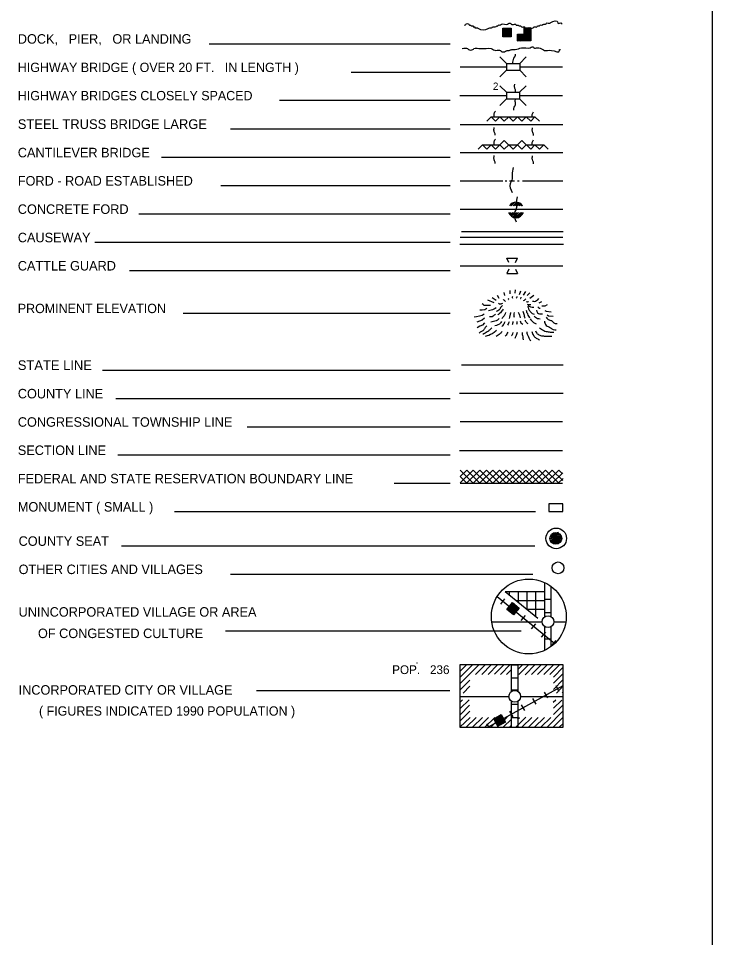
# Model space of a CAD drawing. Extents: x 844681 to 1379780, y 15803231 to 16250611.
# Drawn here: x 1345471 to 1377140, y 15973122 to 16015062 of the extents above; entities that cross this region are included whole.
import ezdxf

# ---------------------------------------------------------------- set-up
doc = ezdxf.new("R2010")
doc.units = 0
for name, color, linetype in [('L1', 7, 'Continuous'), ('L12', 7, 'Continuous'), ('L23', 7, 'Continuous')]:
    doc.layers.add(name, color=color, linetype=linetype)

msp = doc.modelspace()

# ---------------------------------------------------------------- linework, layer by layer
at = {"layer": 'L1'}
for p, q in [((1363650, 15985658), (1363664, 15985658)), ((1363657, 15985651), (1363657, 15985665)), ((1363657, 15985658), (1363657, 15985658))]:
    msp.add_line(p, q, dxfattribs=at)
at = {"layer": 'L12'}
for p, q in [((1365620, 16012852), (1367737, 16012852)), ((1368339, 16012852), (1370298, 16012852)), ((1365615, 16011543), (1367732, 16011543)), ((1368328, 16011543), (1370287, 16011543)), ((1365630, 16010222), (1370303, 16010222)), ((1365630, 16008939), (1370303, 16008939)), ((1365630, 16007656), (1367563, 16007656)), ((1367679, 16007656), (1367753, 16007656)), ((1367880, 16007656), (1368107, 16007656)), ((1368239, 16007656), (1368323, 16007656)), ((1368466, 16007656), (1370303, 16007656)), ((1365630, 16006357), (1370303, 16006357)), ((1365630, 16005074), (1370303, 16005074)), ((1365630, 16003775), (1370303, 16003775)), ((1367061, 15987533), (1369363, 15987533)), ((1369907, 15987533), (1370446, 15987533)), ((1365604, 15984122), (1367848, 15984122)), ((1368387, 15984122), (1370287, 15984122))]:
    msp.add_line(p, q, dxfattribs=at)
at = {"layer": 'L23'}
for p, q in [((1377140, 15878072), (1377140, 16057594)), ((1367563, 16014225), (1367954, 16014616)), ((1367563, 16014573), (1367605, 16014616)), ((1367563, 16014542), (1367637, 16014616)), ((1367563, 16014510), (1367674, 16014616)), ((1367563, 16014484), (1367705, 16014616)), ((1367563, 16014436), (1367748, 16014616)), ((1367563, 16014399), (1367779, 16014616)), ((1367563, 16014367), (1367811, 16014616)), ((1367563, 16014336), (1367848, 16014616)), ((1367563, 16014294), (1367890, 16014616)), ((1367563, 16014257), (1367922, 16014616)), ((1367595, 16014225), (1367954, 16014584)), ((1367631, 16014225), (1367954, 16014552)), ((1367674, 16014225), (1367954, 16014510)), ((1367705, 16014225), (1367954, 16014473)), ((1367737, 16014225), (1367954, 16014441)), ((1367774, 16014225), (1367954, 16014410)), ((1367822, 16014225), (1367954, 16014368)), ((1368841, 16014315), (1368540, 16014616)), ((1368841, 16014283), (1368540, 16014584)), ((1368841, 16014241), (1368540, 16014542)), ((1368841, 16014209), (1368540, 16014510)), ((1368841, 16014177), (1368540, 16014473)), ((1368841, 16014140), (1368540, 16014441)), ((1368841, 16014098), (1368540, 16014399)), ((1368841, 16014067), (1368540, 16014367)), ((1368841, 16014352), (1368555, 16014631)), ((1368841, 16014383), (1368587, 16014631)), ((1368830, 16014436), (1368629, 16014631)), ((1368841, 16014457), (1368661, 16014631)), ((1368841, 16014494), (1368698, 16014631)), ((1368841, 16014526), (1368730, 16014631)), ((1368841, 16014568), (1368772, 16014631)), ((1368841, 16014600), (1368804, 16014631)), ((1367848, 16014225), (1367954, 16014336)), ((1367880, 16014225), (1367954, 16014299)), ((1367911, 16014225), (1367954, 16014267)), ((1368524, 16014035), (1368239, 16014315)), ((1368482, 16014035), (1368239, 16014283)), ((1368445, 16014035), (1368239, 16014241)), ((1368413, 16014024), (1368239, 16014209)), ((1368381, 16014035), (1368239, 16014177)), ((1368344, 16014035), (1368239, 16014140)), ((1368297, 16014035), (1368239, 16014098)), ((1368270, 16014024), (1368239, 16014067)), ((1368556, 16014035), (1368255, 16014336)), ((1368587, 16014035), (1368286, 16014336)), ((1368624, 16014035), (1368328, 16014336)), ((1368661, 16014035), (1368365, 16014336)), ((1368698, 16014035), (1368397, 16014336)), ((1368730, 16014035), (1368429, 16014336)), ((1368772, 16014035), (1368471, 16014336)), ((1368804, 16014035), (1368503, 16014336)), ((1368841, 16014035), (1368540, 16014336)), ((1354178, 16013908), (1365166, 16013908)), ((1367737, 16013000), (1367436, 16013301)), ((1368339, 16013000), (1368640, 16013301)), ((1367737, 16012699), (1367436, 16012398)), ((1367737, 16013000), (1367737, 16012699)), ((1367737, 16013000), (1368339, 16013000)), ((1367737, 16012699), (1368339, 16012699)), ((1368339, 16013000), (1368339, 16012699)), ((1368339, 16012699), (1368640, 16012398)), ((1360646, 16012614), (1365166, 16012614)), ((1367732, 16011690), (1367431, 16011991)), ((1368328, 16011690), (1368629, 16011991)), ((1367732, 16011690), (1367732, 16011389)), ((1367732, 16011690), (1368328, 16011690)), ((1368328, 16011690), (1368328, 16011389)), ((1357378, 16011326), (1365166, 16011326)), ((1367732, 16011389), (1367431, 16011094)), ((1367732, 16011389), (1368328, 16011389)), ((1368328, 16011389), (1368629, 16011094)), ((1366840, 16010376), (1367040, 16010576)), ((1367030, 16010576), (1369036, 16010576)), ((1367040, 16010576), (1367241, 16010376)), ((1367241, 16010376), (1367436, 16010576)), ((1367436, 16010576), (1367637, 16010376)), ((1367637, 16010376), (1367837, 16010576)), ((1367837, 16010576), (1368038, 16010376)), ((1368038, 16010376), (1368239, 16010576)), ((1368239, 16010576), (1368439, 16010376)), ((1368439, 16010376), (1368640, 16010576)), ((1368640, 16010576), (1368841, 16010376)), ((1368841, 16010376), (1369036, 16010576)), ((1369036, 16010576), (1369237, 16010376)), ((1355155, 16010016), (1365166, 16010016)), ((1367241, 16009092), (1367637, 16009494)), ((1367637, 16009494), (1368038, 16009092)), ((1368038, 16009092), (1368439, 16009494)), ((1368439, 16009494), (1368841, 16009092)), ((1366438, 16009092), (1366639, 16009293)), ((1366639, 16009293), (1366840, 16009092)), ((1366639, 16009293), (1367436, 16009293)), ((1366840, 16009092), (1367040, 16009293)), ((1367040, 16009293), (1367241, 16009092)), ((1367436, 16009293), (1367637, 16009092)), ((1367637, 16009092), (1367837, 16009293)), ((1367837, 16009293), (1368239, 16009293)), ((1368239, 16009293), (1368439, 16009092)), ((1368439, 16009092), (1368640, 16009293)), ((1368640, 16009293), (1369437, 16009293)), ((1368841, 16009092), (1369036, 16009293)), ((1369036, 16009293), (1369237, 16009092)), ((1369237, 16009092), (1369437, 16009293)), ((1369437, 16009293), (1369638, 16009092)), ((1352003, 16008723), (1365166, 16008723)), ((1354706, 16007434), (1365166, 16007434)), ((1367890, 16006510), (1368012, 16006642)), ((1367954, 16006510), (1368107, 16006658)), ((1368038, 16006510), (1368196, 16006669)), ((1368107, 16006510), (1368255, 16006669)), ((1368170, 16006510), (1368307, 16006642)), ((1368239, 16006510), (1368355, 16006627)), ((1368323, 16006510), (1368397, 16006590)), ((1368387, 16006510), (1368439, 16006558)), ((1368445, 16006510), (1368466, 16006526)), ((1350973, 16006141), (1365166, 16006141)), ((1367853, 16006194), (1367880, 16006209)), ((1367869, 16006141), (1367948, 16006209)), ((1367906, 16006098), (1368022, 16006209)), ((1367938, 16006067), (1368086, 16006209)), ((1367969, 16006035), (1368154, 16006209)), ((1368022, 16006009), (1368223, 16006209)), ((1368064, 16005982), (1368286, 16006209)), ((1368128, 16005977), (1368371, 16006209)), ((1368196, 16005966), (1368439, 16006209)), ((1368281, 16005982), (1368503, 16006209)), ((1365688, 16005343), (1370319, 16005343)), ((1348962, 16004847), (1365166, 16004847)), ((1365615, 16004768), (1370345, 16004768)), ((1367848, 16003923), (1367748, 16004124)), ((1367748, 16004124), (1368244, 16004124)), ((1368149, 16003923), (1368244, 16004124)), ((1350540, 16003559), (1365166, 16003559)), ((1367848, 16003622), (1367748, 16003427)), ((1368149, 16003622), (1368244, 16003427)), ((1367748, 16003427), (1368244, 16003427)), ((1352990, 16001615), (1365166, 16001615)), ((1349305, 15999018), (1365166, 15999018)), ((1365688, 15999255), (1370319, 15999255)), ((1349923, 15997724), (1365166, 15997724)), ((1365588, 15997967), (1370319, 15997967)), ((1355905, 15996430), (1365166, 15996430)), ((1365620, 15996673), (1370287, 15996673)), ((1350007, 15995142), (1365166, 15995142)), ((1365588, 15995348), (1370287, 15995348)), ((1365620, 15994455), (1366222, 15993859)), ((1365630, 15993864), (1366222, 15994455)), ((1365630, 15994160), (1365921, 15994455)), ((1365921, 15994455), (1366523, 15993859)), ((1365931, 15993864), (1366523, 15994455)), ((1366222, 15994455), (1366824, 15993859)), ((1366232, 15993864), (1366824, 15994455)), ((1366523, 15994455), (1367119, 15993859)), ((1366528, 15993864), (1367119, 15994455)), ((1366824, 15994455), (1367420, 15993859)), ((1366829, 15993864), (1367420, 15994455)), ((1367119, 15994455), (1367721, 15993859)), ((1367130, 15993864), (1367721, 15994455)), ((1367420, 15994455), (1368022, 15993859)), ((1367431, 15993864), (1368022, 15994455)), ((1367721, 15994455), (1368323, 15993859)), ((1367732, 15993864), (1368323, 15994455)), ((1368022, 15994455), (1368624, 15993859)), ((1368028, 15993864), (1368624, 15994455)), ((1368323, 15994455), (1368920, 15993859)), ((1368328, 15993864), (1368920, 15994455)), ((1368624, 15994455), (1369221, 15993859)), ((1368629, 15993864), (1369221, 15994455)), ((1368920, 15994455), (1369522, 15993859)), ((1368930, 15993864), (1369522, 15994455)), ((1369221, 15994455), (1369823, 15993859)), ((1369231, 15993864), (1369823, 15994455)), ((1369522, 15994455), (1370124, 15993859)), ((1369532, 15993864), (1370124, 15994455)), ((1369823, 15994455), (1370303, 15993975)), ((1369849, 15993880), (1370303, 15994334)), ((1370124, 15994455), (1370298, 15994281)), ((1365166, 15993848), (1362621, 15993848)), ((1365620, 15994160), (1365916, 15993864)), ((1365620, 15993859), (1370287, 15993859)), ((1370103, 15993864), (1370319, 15994075)), ((1352589, 15992560), (1369062, 15992560)), ((1350171, 15990997), (1369031, 15990997)), ((1355155, 15989708), (1368936, 15989708)), ((1369479, 15987765), (1369479, 15989323)), ((1367679, 15988906), (1369479, 15988906)), ((1367880, 15988758), (1367880, 15988906)), ((1368281, 15988415), (1368281, 15988906)), ((1368682, 15988114), (1368682, 15988906)), ((1369078, 15987765), (1369078, 15988906)), ((1369780, 15987765), (1369780, 15989138)), ((1367478, 15988341), (1367663, 15988573)), ((1367980, 15988372), (1368038, 15988372)), ((1368165, 15988504), (1369479, 15988504)), ((1369479, 15988557), (1369780, 15988557)), ((1367753, 15988098), (1368313, 15988156)), ((1367779, 15988124), (1368281, 15988172)), ((1367790, 15988082), (1368286, 15988130)), ((1367806, 15988151), (1368255, 15988198)), ((1367811, 15988056), (1368270, 15988108)), ((1367832, 15988182), (1368228, 15988225)), ((1367848, 15988209), (1368196, 15988251)), ((1367848, 15988034), (1368239, 15988071)), ((1367869, 15988240), (1368170, 15988267)), ((1367869, 15988013), (1368223, 15988050)), ((1367890, 15988267), (1368149, 15988288)), ((1367896, 15987992), (1368196, 15988024)), ((1367922, 15988298), (1368112, 15988314)), ((1367922, 15987966), (1368181, 15987998)), ((1367938, 15988325), (1368086, 15988330)), ((1367954, 15987971), (1368138, 15988209)), ((1367954, 15987939), (1368154, 15987966)), ((1367964, 15988346), (1368064, 15988357)), ((1368682, 15988108), (1369479, 15988108)), ((1369479, 15987955), (1369780, 15987955)), ((1367980, 15987924), (1368128, 15987939)), ((1368006, 15987897), (1368112, 15987908)), ((1368028, 15987881), (1368086, 15987881)), ((1368413, 15987591), (1368603, 15987823)), ((1354912, 15987121), (1368402, 15987121)), ((1368878, 15987216), (1369073, 15987438)), ((1369479, 15986223), (1369479, 15987316)), ((1369780, 15986408), (1369780, 15987316)), ((1369337, 15986831), (1369532, 15987063)), ((1369479, 15986757), (1369780, 15986757)), ((1369807, 15986450), (1369997, 15986683)), ((1365615, 15985268), (1365921, 15985584)), ((1365615, 15984988), (1366206, 15985584)), ((1365630, 15984713), (1366470, 15985563)), ((1366322, 15985125), (1366771, 15985574)), ((1366607, 15985130), (1367045, 15985574)), ((1366898, 15985125), (1367346, 15985584)), ((1367188, 15985141), (1367616, 15985563)), ((1367463, 15985130), (1367906, 15985584)), ((1367964, 15985574), (1368265, 15985574)), ((1367964, 15984354), (1367964, 15985574)), ((1368265, 15984365), (1368265, 15985574)), ((1368270, 15985373), (1368482, 15985590)), ((1368307, 15985125), (1368746, 15985574)), ((1368582, 15985114), (1369031, 15985574)), ((1368878, 15985130), (1369316, 15985574)), ((1369147, 15985125), (1369596, 15985574)), ((1369437, 15985125), (1369881, 15985574)), ((1369722, 15985125), (1370161, 15985574)), ((1369881, 15985009), (1370330, 15985458)), ((1367737, 15985130), (1367964, 15985347)), ((1369881, 15984724), (1370330, 15985173)), ((1365620, 15984433), (1366063, 15984866)), ((1365757, 15984275), (1366063, 15984592)), ((1367964, 15984972), (1368265, 15984972)), ((1369886, 15984439), (1370330, 15984893)), ((1370145, 15984354), (1369997, 15984613)), ((1370013, 15984280), (1370330, 15984608)), ((1356338, 15984396), (1365155, 15984396)), ((1367964, 15984433), (1368265, 15984433)), ((1369622, 15984064), (1369469, 15984322)), ((1370287, 15984280), (1370330, 15984322)), ((1365620, 15983863), (1365731, 15983974)), ((1365620, 15983573), (1366032, 15983974)), ((1367964, 15982722), (1367964, 15983905)), ((1367964, 15983773), (1368265, 15983773)), ((1368265, 15982722), (1368265, 15983905)), ((1369094, 15983773), (1368946, 15984032)), ((1369870, 15983863), (1369986, 15983974)), ((1369881, 15983588), (1370256, 15983963)), ((1365620, 15983287), (1366053, 15983731)), ((1365630, 15983013), (1366063, 15983446)), ((1368049, 15983192), (1367896, 15983456)), ((1368571, 15983483), (1368423, 15983742)), ((1369590, 15982722), (1370314, 15983456)), ((1369881, 15983298), (1370319, 15983742)), ((1365615, 15982722), (1366074, 15983171)), ((1365894, 15982722), (1366348, 15983166)), ((1366195, 15982733), (1366639, 15983166)), ((1366470, 15982722), (1366913, 15983171)), ((1366755, 15982722), (1367204, 15983171)), ((1367040, 15982733), (1367473, 15983166)), ((1367172, 15983071), (1367188, 15983124)), ((1367188, 15983039), (1367220, 15983140)), ((1367204, 15983013), (1367246, 15983155)), ((1367220, 15982992), (1367278, 15983171)), ((1367246, 15982949), (1367315, 15983198)), ((1367262, 15982913), (1367346, 15983213)), ((1367278, 15982891), (1367373, 15983229)), ((1367288, 15982854), (1367404, 15983240)), ((1367304, 15982707), (1367774, 15983182)), ((1367315, 15982823), (1367436, 15983266)), ((1367331, 15982791), (1367463, 15983272)), ((1367346, 15982765), (1367494, 15983298)), ((1367373, 15982781), (1367515, 15983266)), ((1367521, 15982897), (1367373, 15983166)), ((1367404, 15982796), (1367531, 15983240)), ((1367436, 15982817), (1367547, 15983198)), ((1367473, 15982833), (1367563, 15983171)), ((1367494, 15982849), (1367579, 15983140)), ((1367531, 15982865), (1367595, 15983113)), ((1367563, 15982891), (1367621, 15983082)), ((1367589, 15982897), (1367637, 15983050)), ((1367605, 15982733), (1367948, 15983071)), ((1367621, 15982913), (1367653, 15983023)), ((1367647, 15982934), (1367663, 15982992)), ((1367964, 15983171), (1368265, 15983171)), ((1368165, 15982717), (1368624, 15983182)), ((1368244, 15983092), (1368328, 15983171)), ((1368455, 15982733), (1368899, 15983171)), ((1368740, 15982722), (1369179, 15983171)), ((1369015, 15982717), (1369469, 15983171)), ((1369316, 15982738), (1369754, 15983171)), ((1369870, 15982722), (1370314, 15983166)), ((1366929, 15982733), (1366845, 15982876)), ((1367880, 15982717), (1367954, 15982796)), ((1370145, 15982722), (1370319, 15982891))]:
    msp.add_line(p, q, dxfattribs=at)
for points in [[(1367563, 16014225), (1367563, 16014616), (1367954, 16014616), (1367954, 16014225)], [(1368841, 16014336), (1368540, 16014336), (1368540, 16014631), (1368841, 16014631)], [(1368540, 16014035), (1368239, 16014035), (1368239, 16014336), (1368540, 16014336)], [(1368841, 16014035), (1368540, 16014035), (1368540, 16014336), (1368841, 16014336)], [(1370314, 15992560), (1370314, 15992913), (1369664, 15992913), (1369664, 15992560)], [(1367753, 15988098), (1368006, 15988409), (1368313, 15988156), (1368064, 15987850)], [(1367346, 15982765), (1367156, 15983108), (1367494, 15983298), (1367690, 15982955)]]:
    msp.add_lwpolyline(points, close=True, dxfattribs=at)
for points in [[(1367906, 16002497), (1367911, 16002640)], [(1368128, 16002524), (1368154, 16002677)], [(1368328, 16002460), (1368387, 16002624)], [(1367172, 16002091), (1366882, 16002202)], [(1367262, 16002191), (1367082, 16002307)], [(1367404, 16002281), (1367331, 16002423)], [(1367663, 16002418), (1367631, 16002555)], [(1368513, 16002439), (1368624, 16002608)], [(1368682, 16002418), (1368804, 16002534)], [(1368804, 16002291), (1368988, 16002434)], [(1366845, 16001827), (1366755, 16001769), (1366628, 16001742), (1366523, 16001742)], [(1367014, 16001959), (1366723, 16001959), (1366671, 16002006), (1366628, 16002043)], [(1369231, 16002091), (1369321, 16002122), (1369353, 16002149)], [(1369353, 16001943), (1369495, 16001943), (1369606, 16002006)], [(1366723, 16001573), (1366628, 16001510), (1366512, 16001468), (1366364, 16001441), (1366269, 16001431)], [(1366729, 16001383), (1366628, 16001293), (1366512, 16001241), (1366380, 16001198)], [(1369479, 16001732), (1369553, 16001705), (1369770, 16001674)], [(1369590, 16001542), (1369654, 16001489), (1369865, 16001473)], [(1366739, 16001167), (1366639, 16001066), (1366528, 16001014), (1366396, 16000950)], [(1369828, 15991525), (1370097, 15991599), (1369807, 15991514), (1370124, 15991572), (1369786, 15991467), (1370124, 15991551), (1370129, 15991556), (1369749, 15991440), (1370187, 15991525), (1369770, 15991393), (1370203, 15991472), (1369738, 15991324), (1370224, 15991440), (1369728, 15991240), (1370224, 15991382), (1369780, 15991224), (1370229, 15991340), (1369780, 15991155), (1370187, 15991282), (1369870, 15991113), (1370171, 15991224), (1369971, 15991097), (1370171, 15991176), (1370203, 15991298), (1369786, 15991197)], [(1367679, 15988906), (1369163, 15987691)], [(1367315, 15988689), (1369939, 15986540)], [(1367140, 15985574), (1365615, 15985574), (1365615, 15982722), (1370330, 15982722), (1370330, 15985574), (1367140, 15985574)], [(1366924, 15982738), (1370319, 15984623)]]:
    msp.add_lwpolyline(points, dxfattribs=at)
for centre, radius in [((1370005, 15991336), 469), ((1369988, 15991336), 269), ((1370091, 15989993), 269), ((1369632, 15987536), 269), ((1368115, 15984127), 269)]:
    msp.add_circle(centre, radius, dxfattribs=at)
for start, end in [(33.1356, 146.8644), (198.6495, 341.3505)]:
    msp.add_arc((1368172, 16006321), 355, start, end, dxfattribs=at)
msp.add_ellipse((1368755, 15987774), major_axis=(-10, -1709), ratio=0.999925, dxfattribs=at)
for points in [[(1365815, 16014758), (1365857, 16014758), (1365889, 16014800), (1366016, 16014800), (1366053, 16014758), (1366095, 16014758), (1366132, 16014716), (1366211, 16014716), (1366211, 16014674), (1366296, 16014674), (1366296, 16014632), (1366338, 16014632), (1366412, 16014632), (1366454, 16014600), (1366898, 16014600), (1366982, 16014632), (1367061, 16014632), (1367104, 16014674), (1367220, 16014674), (1367304, 16014716), (1367346, 16014716), (1367378, 16014758), (1367420, 16014758), (1367505, 16014800), (1367790, 16014800), (1367864, 16014843), (1367906, 16014843), (1367948, 16014800), (1368107, 16014800), (1368149, 16014800), (1368186, 16014758), (1368270, 16014758), (1368313, 16014716), (1368387, 16014716), (1368429, 16014674), (1368555, 16014674), (1368587, 16014632), (1368714, 16014632), (1368756, 16014632), (1368957, 16014632), (1368999, 16014674), (1369115, 16014674), (1369157, 16014716), (1369237, 16014716), (1369279, 16014758), (1369353, 16014758), (1369437, 16014800), (1369479, 16014800), (1369522, 16014800), (1369564, 16014843), (1369722, 16014843), (1369765, 16014874), (1370081, 16014874), (1370081, 16014843), (1370161, 16014843), (1370245, 16014843), (1370245, 16014800)], [(1365720, 16013681), (1365963, 16013681), (1366005, 16013644), (1366206, 16013644), (1366248, 16013681), (1366565, 16013681), (1367045, 16013681), (1367257, 16013602), (1367457, 16013602), (1367494, 16013560), (1367695, 16013560), (1367774, 16013602), (1367853, 16013602), (1367980, 16013644), (1368138, 16013644), (1368423, 16013723), (1368819, 16013723), (1368904, 16013760), (1368946, 16013760), (1368988, 16013723), (1369147, 16013723), (1369390, 16013644), (1369469, 16013602), (1369786, 16013602), (1370155, 16013602), (1370155, 16013644), (1370198, 16013644)], [(1368028, 16013010), (1368028, 16013058), (1368112, 16013301), (1368154, 16013385), (1368154, 16013428)], [(1368154, 16011701), (1368154, 16011764), (1368112, 16011891), (1368112, 16012049), (1368112, 16012060)], [(1368070, 16010867), (1368070, 16010956), (1368154, 16011168), (1368154, 16011368), (1368181, 16011389)], [(1367172, 16010592), (1367172, 16010682), (1367230, 16010835)], [(1368915, 16010592), (1368915, 16010682), (1368962, 16010798)], [(1367214, 16009726), (1367214, 16009789), (1367172, 16009916), (1367172, 16010075), (1367172, 16010085)], [(1368962, 16009716), (1368962, 16009784), (1368920, 16009911), (1368920, 16010064), (1368920, 16010075)], [(1367172, 16009309), (1367172, 16009399), (1367230, 16009552)], [(1368915, 16009309), (1368915, 16009399), (1368962, 16009515)], [(1367214, 16008443), (1367214, 16008506), (1367172, 16008633), (1367172, 16008791), (1367172, 16008802)], [(1368962, 16008432), (1368962, 16008501), (1368920, 16008622), (1368920, 16008781), (1368920, 16008791)], [(1368006, 16007102), (1367922, 16007524), (1368006, 16007735), (1368006, 16007931), (1368054, 16008258)], [(1368196, 16005766), (1368112, 16006194), (1368196, 16006399), (1368196, 16006600), (1368244, 16006922)], [(1367690, 16002149), (1367631, 16002207), (1367579, 16002239)], [(1367832, 16002223), (1367832, 16002276), (1367822, 16002281)], [(1368022, 16002281), (1368012, 16002334), (1368028, 16002381)], [(1368181, 16002291), (1368212, 16002334), (1368228, 16002376)], [(1368381, 16002276), (1368397, 16002302), (1368413, 16002349)], [(1368513, 16002191), (1368587, 16002233), (1368614, 16002265)], [(1368930, 16002165), (1369004, 16002149), (1369215, 16002276)], [(1367272, 16001858), (1367045, 16001747), (1366924, 16001716)], [(1367552, 16001948), (1367521, 16001932), (1367431, 16001790), (1367346, 16001716), (1367272, 16001684)], [(1367579, 16001790), (1367531, 16001716), (1367457, 16001626), (1367373, 16001557), (1367336, 16001531)], [(1367552, 16002059), (1367473, 16002022), (1367373, 16002048)], [(1368645, 16002144), (1368698, 16002133), (1368740, 16002149)], [(1368687, 16002017), (1368730, 16002006), (1368846, 16002006)], [(1368703, 16001927), (1368740, 16001806), (1368819, 16001689), (1368915, 16001600), (1369004, 16001573)], [(1368719, 16001959), (1368830, 16001901), (1368978, 16001890)], [(1369163, 16001901), (1369237, 16001843), (1369279, 16001843)], [(1367230, 16001568), (1367172, 16001515), (1367088, 16001452), (1366961, 16001452)], [(1367399, 16001373), (1367362, 16001325), (1367272, 16001267), (1367019, 16001198)], [(1367690, 16001647), (1367647, 16001526), (1367563, 16001410), (1367531, 16001357)], [(1367922, 16001642), (1367890, 16001499), (1367853, 16001373)], [(1368080, 16001647), (1368070, 16001526), (1368086, 16001425)], [(1368270, 16001658), (1368328, 16001526), (1368355, 16001394)], [(1368482, 16001705), (1368545, 16001526), (1368561, 16001425), (1368587, 16001383)], [(1368640, 16001742), (1368656, 16001658), (1368698, 16001584), (1368740, 16001468), (1368798, 16001410)], [(1369004, 16001483), (1369057, 16001425), (1369279, 16001357)], [(1369105, 16001747), (1369157, 16001631), (1369374, 16001584)], [(1369548, 16001425), (1369680, 16001309), (1369823, 16001251), (1369897, 16001167), (1370044, 16001135)], [(1366840, 16001040), (1366771, 16000955), (1366697, 16000855), (1366486, 16000707)], [(1367072, 16000950), (1366961, 16000834), (1366861, 16000760), (1366655, 16000639)], [(1367505, 16001235), (1367463, 16001156), (1367199, 16001040)], [(1367663, 16001214), (1367637, 16001151), (1367531, 16001008)], [(1367853, 16001214), (1367832, 16001151), (1367779, 16001066)], [(1368028, 16001225), (1368012, 16001135), (1367996, 16001093)], [(1368207, 16001225), (1368207, 16001182), (1368196, 16001098)], [(1368365, 16001256), (1368397, 16001172), (1368482, 16001114)], [(1368582, 16001299), (1368614, 16001225), (1368714, 16001140)], [(1368819, 16001351), (1368878, 16001272), (1369089, 16001124)], [(1369247, 16000950), (1369437, 16000818), (1369553, 16000781), (1369728, 16000750), (1369897, 16000739)], [(1369464, 16001241), (1369548, 16001056), (1369749, 16000950), (1369870, 16000866), (1370007, 16000855)], [(1367288, 16000834), (1367246, 16000797), (1367088, 16000676), (1366766, 16000544)], [(1367547, 16000781), (1367447, 16000681), (1367272, 16000549)], [(1367795, 16000739), (1367753, 16000649), (1367679, 16000559)], [(1368028, 16000734), (1367991, 16000617), (1367969, 16000581)], [(1368223, 16000723), (1368196, 16000633), (1368138, 16000501), (1368123, 16000464)], [(1368455, 16000723), (1368455, 16000623), (1368466, 16000591), (1368482, 16000459), (1368503, 16000390)], [(1368661, 16000760), (1368682, 16000649), (1368740, 16000533), (1368777, 16000449), (1368846, 16000348)], [(1368899, 16000781), (1368920, 16000691), (1368978, 16000581), (1369089, 16000475), (1369237, 16000401)], [(1369057, 16000808), (1369115, 16000707), (1369252, 16000607), (1369421, 16000575), (1369580, 16000559), (1369807, 16000559)]]:
    msp.add_spline(points, degree=3, dxfattribs=at)

# ---------------------------------------------------------------- texts
for s, height, p in [('DOCK,   PIER,   OR LANDING', 433.31, (1345445, 16013908)), ('HIGHWAY BRIDGE ( OVER 20 FT.   IN LENGTH )', 425.01, (1345445, 16012614)), ('2', 333, (1367119, 16011801)), ('HIGHWAY BRIDGES CLOSELY SPACED', 425.01, (1345445, 16011326)), ('STEEL TRUSS BRIDGE LARGE', 441.61, (1345445, 16010016)), ('CANTILEVER BRIDGE', 433.31, (1345445, 16008723)), ('FORD - ROAD ESTABLISHED', 433.31, (1345445, 16007434)), ('CONCRETE FORD', 433.31, (1345445, 16006141)), ('CAUSEWAY', 433.3, (1345445, 16004847)), ('CATTLE GUARD', 433.31, (1345445, 16003559)), ('PROMINENT ELEVATION', 425.01, (1345445, 16001615)), ('STATE LINE', 441.6, (1345445, 15999018)), ('COUNTY LINE', 433.31, (1345445, 15997724)), ('CONGRESSIONAL TOWNSHIP LINE', 433.31, (1345445, 15996430)), ('SECTION LINE', 433.31, (1345445, 15995142)), ('FEDERAL AND STATE RESERVATION BOUNDARY LINE', 433.31, (1345445, 15993848)), ('MONUMENT ( SMALL )', 433.31, (1345445, 15992560)), ('COUNTY SEAT', 433.31, (1345482, 15990997)), ('OTHER CITIES AND VILLAGES', 433.31, (1345482, 15989708)), ('UNINCORPORATED VILLAGE OR AREA', 433.31, (1345482, 15987765)), ('OF CONGESTED CULTURE', 433.31, (1346364, 15986788)), ('POP.   236', 400, (1362521, 15985146)), ('INCORPORATED CITY OR VILLAGE', 433.31, (1345482, 15984206)), ('( FIGURES INDICATED 1990 POPULATION )', 425.01, (1346411, 15983250))]:
    msp.add_text(s, height=height, dxfattribs=at).set_placement(p)

doc.saveas('drawing.dxf')
